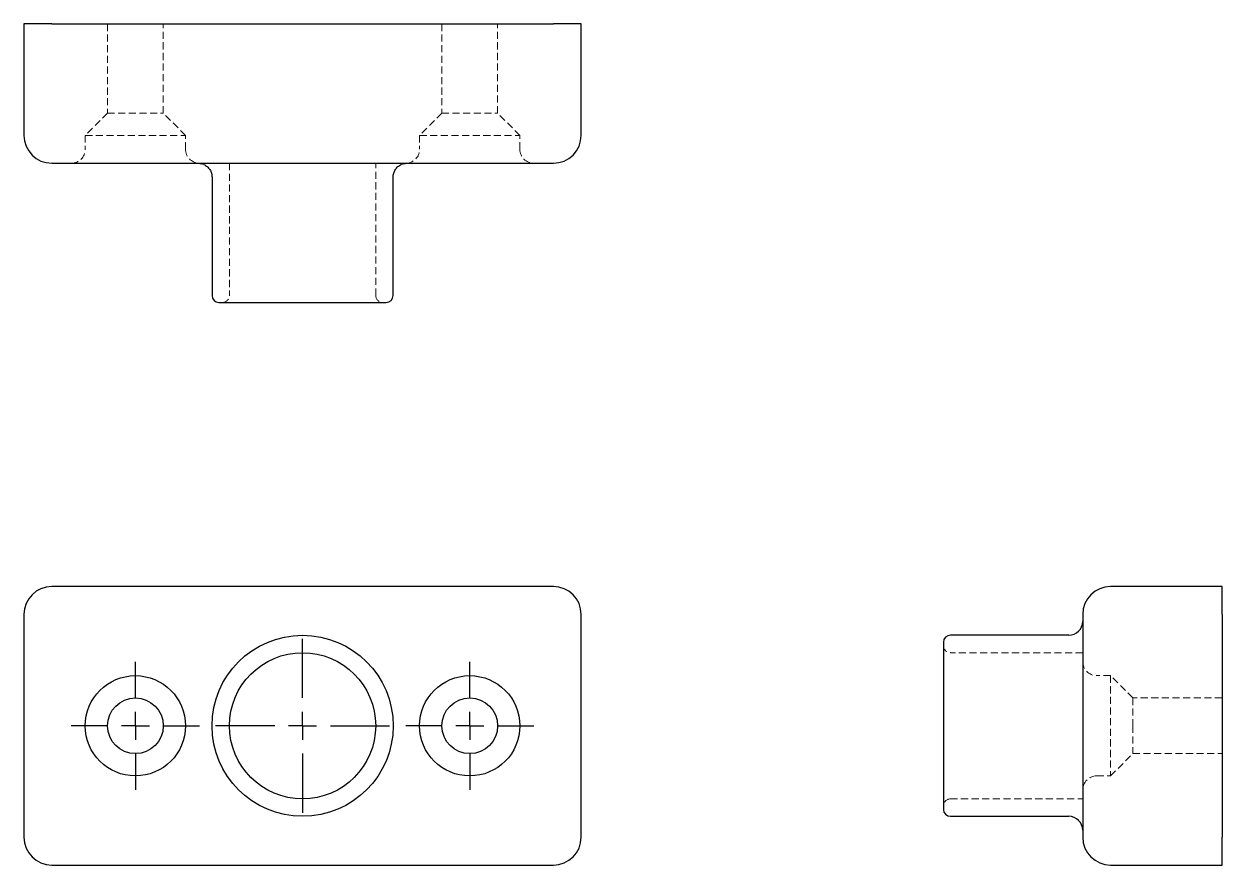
# Model space of a CAD drawing. Header units: millimetres. Extents: x 33 to 248, y 32 to 183.
import ezdxf

# ---------------------------------------------------------------- set-up
doc = ezdxf.new("R2010")
doc.units = ezdxf.units.MM
doc.linetypes.add('HIDDEN', pattern=[1.905, 1.27, -0.635])
doc.layers.add('10', color=7, linetype='Continuous')

# ---------------------------------------------------------------- blocks, each defined once
blk = doc.blocks.new('SW_CENTERMARKSYMBOL_0')
at = {"layer": '10', "color": 0}
for p, q in [((0, 5), (0, 11.5)), ((0, 0), (0, 2.5)), ((-5, 0), (-11.5, 0)), ((0, 0), (-2.5, 0)), ((0, 0), (0, -2.5)), ((0, 0), (2.5, 0)), ((5, 0), (11.5, 0)), ((0, -5), (0, -11.5))]:
    blk.add_line(p, q, dxfattribs=at)
blk = doc.blocks.new('SW_CENTERMARKSYMBOL_1')
at = {"layer": '10', "color": 0}
for p, q in [((0, 5), (0, 11.5)), ((0, 0), (0, 2.5)), ((-5, 0), (-11.5, 0)), ((0, 0), (-2.5, 0)), ((0, 0), (0, -2.5)), ((0, 0), (2.5, 0)), ((5, 0), (11.5, 0)), ((0, -5), (0, -11.5))]:
    blk.add_line(p, q, dxfattribs=at)
blk = doc.blocks.new('SW_CENTERMARKSYMBOL_2')
at = {"layer": '10', "color": 0}
for p, q in [((0, 5), (0, 15.625)), ((0, 0), (0, 2.5)), ((-5, 0), (-15.625, 0)), ((0, 0), (-2.5, 0)), ((0, 0), (0, -2.5)), ((0, 0), (2.5, 0)), ((5, 0), (15.625, 0)), ((0, -5), (0, -15.625))]:
    blk.add_line(p, q, dxfattribs=at)

msp = doc.modelspace()

# ---------------------------------------------------------------- linework, layer by layer
at = {"color": 7, "linetype": 'Continuous', "lineweight": 25}
for p, q in [((33, 183), (33, 163)), ((38, 183), (33, 183)), ((38, 183), (128, 183)), ((133, 183), (128, 183)), ((133, 163), (133, 183)), ((38, 158), (128, 158)), ((64.34, 158), (64.82, 157.9)), ((101.18, 157.9), (101.66, 158)), ((66.75, 155.5), (66.75, 134.25)), ((99.25, 134.25), (99.25, 155.5)), ((68, 133), (98, 133)), ((128, 82), (38, 82)), ((248, 82), (228, 82)), ((248, 77), (248, 82)), ((33, 77), (33, 37)), ((133, 37), (133, 77)), ((223, 77), (223, 37)), ((248, 77), (248, 37)), ((220.5, 73.25), (199.25, 73.25)), ((198, 72), (198, 57)), ((198, 57), (198, 42)), ((199.25, 40.75), (220.5, 40.75)), ((248, 32), (248, 37)), ((38, 32), (128, 32)), ((228, 32), (248, 32))]:
    msp.add_line(p, q, dxfattribs=at)
at = {"color": 7, "linetype": 'HIDDEN', "lineweight": 18}
for p, q in [((48, 183), (48, 167)), ((58, 167), (58, 183)), ((108, 183), (108, 167)), ((118, 167), (118, 183)), ((48, 167), (44, 163)), ((48, 167), (58, 167)), ((62, 163), (58, 167)), ((108, 167), (104, 163)), ((108, 167), (118, 167)), ((122, 163), (118, 167)), ((44, 163), (62, 163)), ((44, 163), (44, 160.5)), ((62, 160.5), (62, 163)), ((104, 163), (122, 163)), ((104, 163), (104, 160.5)), ((122, 160.5), (122, 163)), ((64.36, 158), (64.39, 158)), ((65.29, 157.77), (64.37, 158)), ((64.83, 157.95), (65.29, 157.77)), ((69.88, 158), (69.88, 134.25)), ((96.12, 134.25), (96.12, 158)), ((101.63, 158), (100.71, 157.77)), ((100.71, 157.77), (101.17, 157.95)), ((101.61, 158), (101.64, 158)), ((223, 70.12), (199.25, 70.12)), ((228, 66), (225.5, 66)), ((228, 66), (228, 48)), ((232, 62), (228, 66)), ((232, 62), (232, 57)), ((248, 62), (232, 62)), ((232, 57), (232, 52)), ((228, 48), (232, 52)), ((232, 52), (248, 52)), ((225.5, 48), (228, 48)), ((199.25, 43.88), (223, 43.88))]:
    msp.add_line(p, q, dxfattribs=at)
at = {"color": 7, "linetype": 'Continuous', "lineweight": 25}
for centre, radius in [((83, 57), 16.25), ((83, 57), 13.12), ((53, 57), 9), ((113, 57), 9), ((53, 57), 5), ((113, 57), 5)]:
    msp.add_circle(centre, radius, dxfattribs=at)
for centre, radius, start, end in [((38, 163), 5, 180, 270), ((128, 163), 5, 270, 0), ((68, 134.25), 1.25, 180, 270), ((98, 134.25), 1.25, 270, 0), ((38, 77), 5, 90, 180), ((128, 77), 5, 0, 90), ((228, 77), 5, 90, 180), ((220.5, 75.75), 2.5, 270, 0), ((199.25, 72), 1.25, 90, 180), ((199.25, 42), 1.25, 180, 270), ((220.5, 38.25), 2.5, 0, 90), ((38, 37), 5, 180, 270), ((128, 37), 5, 270, 0), ((228, 37), 5, 180, 270)]:
    msp.add_arc(centre, radius, start, end, dxfattribs=at)
at = {"color": 7, "linetype": 'HIDDEN', "lineweight": 18}
for centre, radius, start, end in [((41.5, 160.5), 2.5, 270, 0), ((64.5, 160.5), 2.5, 180, 267.0932), ((101.5, 160.5), 2.5, 273.5209, 0), ((124.5, 160.5), 2.5, 180, 270), ((68.62, 134.25), 1.25, 270, 0), ((97.38, 134.25), 1.25, 180, 270), ((199.25, 71.38), 1.25, 180, 270), ((225.5, 68.5), 2.5, 180, 270), ((225.5, 45.5), 2.5, 90, 180), ((199.25, 42.62), 1.25, 90, 180)]:
    msp.add_arc(centre, radius, start, end, dxfattribs=at)
at = {"color": 7, "linetype": 'Continuous', "lineweight": 25}
for points, knots in [([(65.29, 157.77), (65.5, 157.65), (65.91, 157.42), (66.38, 156.87), (66.69, 156.21), (66.73, 155.74), (66.75, 155.5)], [0, 0, 0, 0, 0.250057, 0.499424, 0.749558, 1, 1, 1, 1]), ([(99.25, 155.5), (99.27, 155.74), (99.31, 156.21), (99.62, 156.87), (100.09, 157.42), (100.5, 157.65), (100.71, 157.77)], [0, 0, 0, 0, 0.250442, 0.500576, 0.749943, 1, 1, 1, 1])]:
    msp.add_open_spline(points, degree=3, knots=knots, dxfattribs=at)

# ---------------------------------------------------------------- block references
at = {"layer": '10'}
for name, p in [('SW_CENTERMARKSYMBOL_2', (83, 57)), ('SW_CENTERMARKSYMBOL_1', (53, 57)), ('SW_CENTERMARKSYMBOL_0', (113, 57))]:
    msp.add_blockref(name, p, dxfattribs=at)

doc.saveas('drawing.dxf')
